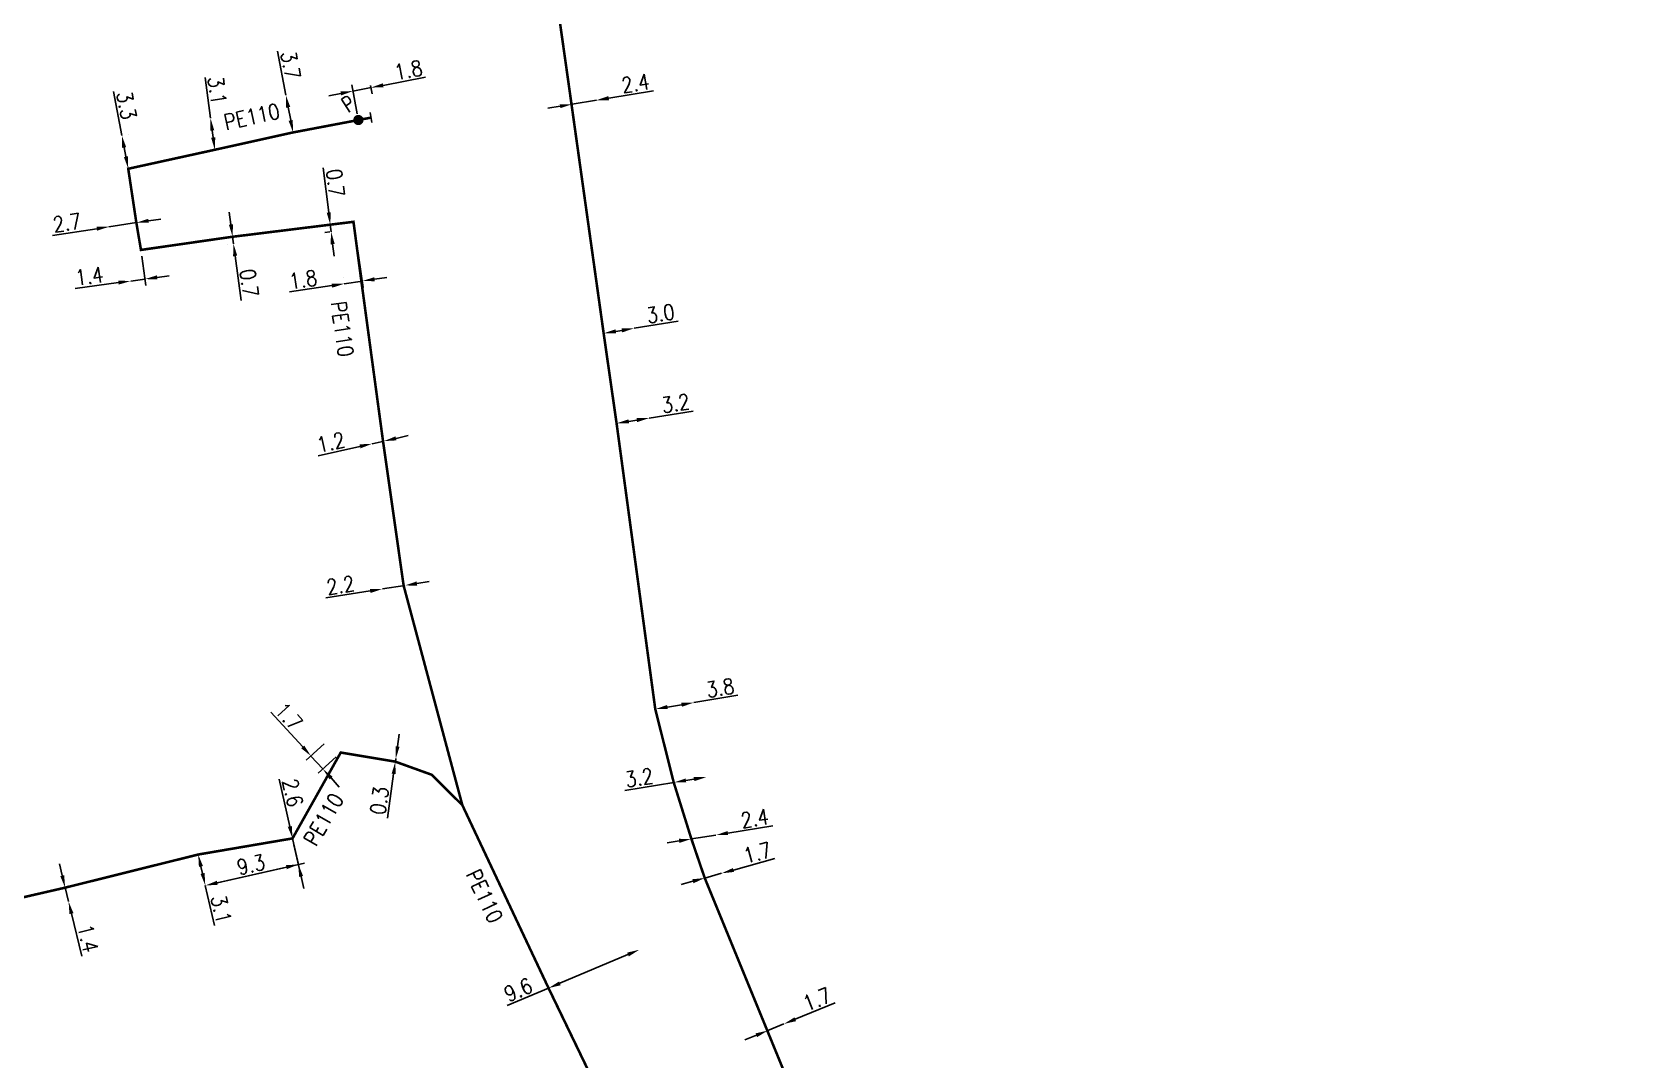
# Model space of a CAD drawing. Header units: millimetres. Extents: x 146997 to 147991, y 130998 to 131775.
# Drawn here: x 147182.1 to 147338.6, y 131333.9 to 131434 of the extents above; entities that cross this region are included whole.
import ezdxf
from ezdxf.enums import TextEntityAlignment as Align

# ---------------------------------------------------------------- set-up
doc = ezdxf.new("R2010")
doc.units = ezdxf.units.MM
doc.header["$PDMODE"] = 34
doc.linetypes.add('L_100_PE', pattern=[14, 10, -1.5, 1, -1.5])
doc.layers.get('0').update_dxf_attribs({"linetype": 'CONTINUOUS'})
doc.layers.get('Defpoints').update_dxf_attribs({"linetype": 'CONTINUOUS'})
for name, color, linetype in [('L_140', 3, 'CONTINUOUS'), ('L_300', 7, 'CONTINUOUS'), ('L_340', 7, 'CONTINUOUS')]:
    doc.layers.add(name, color=color, linetype=linetype)
doc.styles.add('G_ROMANS', font='ROMANS.SHX', dxfattribs={"width": 0.75})
doc.styles.get("Standard").update_dxf_attribs({"font": 'romans.shx', "width": 0.85})
doc.dimstyles.get("Standard").update_dxf_attribs({"dimtxt": 1.5, "dimasz": 1.2, "dimexe": 0.625, "dimexo": 0.625, "dimgap": 0.25, "dimtad": 1, "dimdec": 1, "dimzin": 0, "dimdsep": 46, "dimtxsty": 'Standard', "dimcen": -0.5, "dimadec": 0, "dimazin": 0, "dimtfac": 1, "dimtdec": 1, "dimtmove": 0, "dimatfit": 3, "dimfxl": 0, "dimtolj": 1, "dimtzin": 0, "dimarcsym": 0})

# ---------------------------------------------------------------- blocks, each defined once
blk = doc.blocks.new('L_340_07')
at = {"color": 0, "linetype": 'Continuous', "const_width": 0.25, "flags": 128}
blk.add_lwpolyline([(0, 0), (1.25, 0)], dxfattribs=at)
at = {"color": 0, "linetype": 'Continuous', "flags": 128}
blk.add_lwpolyline([(1.25, -0.5), (1.25, 0.5)], dxfattribs=at)
at = {"color": 0, "linetype": 'Continuous', "width": 0.75, "flags": 3}
for tag, p in [('DEF_LEG', (0.72, -3.47)), ('DEF_COUP', (0.72, -5.97)), ('DEF_TYPE', (0.72, -8.47))]:
    blk.add_attdef(tag, text='', height=1.2, dxfattribs=at).set_placement(p, align=Align.MIDDLE)
blk = doc.blocks.new('L_300_12')
at = {"color": 0, "linetype": 'Continuous', "const_width": 0.497, "flags": 128}
blk.add_lwpolyline([(-0.25, 0, 1), (0.25, 0, 1)], format="xyb", close=True, dxfattribs=at)
at = {"color": 0, "linetype": 'Continuous', "style": 'G_ROMANS', "width": 0.75}
blk.add_text('P', height=1.5, dxfattribs=at).set_placement((0, 1.85), align=Align.MIDDLE)
at = {"color": 0, "linetype": 'Continuous', "width": 0.75, "flags": 3}
for tag, p in [('DEF_LEG', (0, -5)), ('DEF_COUP', (0, -7.5)), ('DEF_TYPE', (0, -10))]:
    blk.add_attdef(tag, text='', height=1.2, dxfattribs=at).set_placement(p, align=Align.MIDDLE)
blk = doc.blocks.new('*D239')
at = {"layer": 'Defpoints', "color": 0, "linetype": 'Continuous', "transparency": 16777216}
for p in [(147234.69, 131427.01), (147237.05, 131427.4), (147237.05, 131427.4)]:
    blk.add_point(p, dxfattribs=at)
at = {"layer": 'L_140', "color": 0, "linetype": 'Continuous', "lineweight": -2, "transparency": 16777216}
for p, q in [((147238.24, 131427.6), (147242.61, 131428.32)), ((147233.5, 131426.82), (147232.32, 131426.62)), ((147234.69, 131427.01), (147237.05, 131427.4))]:
    blk.add_line(p, q, dxfattribs=at)
at = {"layer": 'L_140', "color": 0, "linetype": 'Continuous', "transparency": 16777216}
for points in [[(147233.47, 131427.01), (147233.53, 131426.62), (147234.69, 131427.01)], [(147238.2, 131427.8), (147238.27, 131427.4), (147237.05, 131427.4)]]:
    blk.add_solid(points, dxfattribs=at)
at = {"layer": 'L_140', "color": 0, "linetype": 'Continuous', "transparency": 16777216, "insert": (147240.85, 131429.04), "char_height": 1.5, "attachment_point": 5, "rotation": 9.3661}
blk.add_mtext('\\A1;2.4', dxfattribs=at)
blk = doc.blocks.new('*D240')
at = {"layer": 'Defpoints', "color": 0, "linetype": 'Continuous', "transparency": 16777216}
for p in [(147240.71, 131405.17), (147240.71, 131405.17), (147237.75, 131404.68)]:
    blk.add_point(p, dxfattribs=at)
at = {"layer": 'L_140', "color": 0, "linetype": 'Continuous', "lineweight": -2, "transparency": 16777216}
for p, q in [((147238.93, 131404.87), (147239.52, 131404.97)), ((147240.71, 131405.17), (147245.02, 131405.88))]:
    blk.add_line(p, q, dxfattribs=at)
at = {"layer": 'L_140', "color": 0, "linetype": 'Continuous', "transparency": 16777216}
for points in [[(147238.9, 131405.07), (147238.96, 131404.68), (147237.75, 131404.68)], [(147239.49, 131405.17), (147239.56, 131404.77), (147240.71, 131405.17)]]:
    blk.add_solid(points, dxfattribs=at)
at = {"layer": 'L_140', "color": 0, "linetype": 'Continuous', "transparency": 16777216, "insert": (147243.29, 131406.61), "char_height": 1.5, "attachment_point": 5, "rotation": 9.3649}
blk.add_mtext('\\A1;3.0', dxfattribs=at)
blk = doc.blocks.new('*D241')
at = {"layer": 'Defpoints', "color": 0, "linetype": 'Continuous', "transparency": 16777216}
for p in [(147239.01, 131395.91), (147242.17, 131396.42), (147242.17, 131396.42)]:
    blk.add_point(p, dxfattribs=at)
at = {"layer": 'L_140', "color": 0, "linetype": 'Continuous', "lineweight": -2, "transparency": 16777216}
for p, q in [((147242.17, 131396.42), (147246.48, 131397.11)), ((147240.19, 131396.1), (147240.98, 131396.23))]:
    blk.add_line(p, q, dxfattribs=at)
at = {"layer": 'L_140', "color": 0, "linetype": 'Continuous', "transparency": 16777216}
for points in [[(147240.16, 131396.3), (147240.23, 131395.9), (147239.01, 131395.91)], [(147240.95, 131396.43), (147241.02, 131396.03), (147242.17, 131396.42)]]:
    blk.add_solid(points, dxfattribs=at)
at = {"layer": 'L_140', "color": 0, "linetype": 'Continuous', "transparency": 16777216, "insert": (147244.76, 131397.85), "char_height": 1.5, "attachment_point": 5, "rotation": 9.1313}
blk.add_mtext('\\A1;3.2', dxfattribs=at)
blk = doc.blocks.new('*D242')
at = {"layer": 'Defpoints', "color": 0, "linetype": 'Continuous', "transparency": 16777216}
for p in [(147242.78, 131368.06), (147246.53, 131368.69), (147246.53, 131368.69)]:
    blk.add_point(p, dxfattribs=at)
at = {"layer": 'L_140', "color": 0, "linetype": 'Continuous', "lineweight": -2, "transparency": 16777216}
for p, q in [((147246.53, 131368.69), (147250.84, 131369.41)), ((147243.96, 131368.26), (147245.34, 131368.49))]:
    blk.add_line(p, q, dxfattribs=at)
at = {"layer": 'L_140', "color": 0, "linetype": 'Continuous', "transparency": 16777216}
for points in [[(147243.93, 131368.46), (147244, 131368.06), (147242.78, 131368.06)], [(147245.31, 131368.69), (147245.38, 131368.29), (147246.53, 131368.69)]]:
    blk.add_solid(points, dxfattribs=at)
at = {"layer": 'L_140', "color": 0, "linetype": 'Continuous', "transparency": 16777216, "insert": (147249.11, 131370.13), "char_height": 1.5, "attachment_point": 5, "rotation": 9.4719}
blk.add_mtext('\\A1;3.8', dxfattribs=at)
blk = doc.blocks.new('*D243')
at = {"layer": 'Defpoints', "color": 0, "linetype": 'Continuous', "transparency": 16777216}
for p in [(147247.74, 131361.43), (147247.74, 131361.43), (147244.58, 131360.91)]:
    blk.add_point(p, dxfattribs=at)
at = {"layer": 'L_140', "color": 0, "linetype": 'Continuous', "lineweight": -2, "transparency": 16777216}
for p, q in [((147246.55, 131361.23), (147245.77, 131361.1)), ((147244.58, 131360.91), (147239.81, 131360.12))]:
    blk.add_line(p, q, dxfattribs=at)
at = {"layer": 'L_140', "color": 0, "linetype": 'Continuous', "transparency": 16777216}
for points in [[(147245.73, 131361.3), (147245.8, 131360.91), (147244.58, 131360.91)], [(147246.52, 131361.43), (147246.59, 131361.04), (147247.74, 131361.43)]]:
    blk.add_solid(points, dxfattribs=at)
at = {"layer": 'L_140', "color": 0, "linetype": 'Continuous', "transparency": 16777216, "insert": (147241.21, 131361.37), "char_height": 1.5, "attachment_point": 5, "rotation": 9.3451}
blk.add_mtext('\\A1;3.2', dxfattribs=at)
blk = doc.blocks.new('*D244')
at = {"layer": 'Defpoints', "color": 0, "linetype": 'Continuous', "transparency": 16777216}
for p in [(147246.3, 131355.41), (147248.67, 131355.78), (147248.67, 131355.78)]:
    blk.add_point(p, dxfattribs=at)
at = {"layer": 'L_140', "color": 0, "linetype": 'Continuous', "lineweight": -2, "transparency": 16777216}
for p, q in [((147249.85, 131355.97), (147254.23, 131356.67)), ((147245.11, 131355.22), (147243.93, 131355.03)), ((147246.3, 131355.41), (147248.67, 131355.78))]:
    blk.add_line(p, q, dxfattribs=at)
at = {"layer": 'L_140', "color": 0, "linetype": 'Continuous', "transparency": 16777216}
for points in [[(147245.08, 131355.42), (147245.14, 131355.02), (147246.3, 131355.41)], [(147249.82, 131356.17), (147249.88, 131355.78), (147248.67, 131355.78)]]:
    blk.add_solid(points, dxfattribs=at)
at = {"layer": 'L_140', "color": 0, "linetype": 'Continuous', "transparency": 16777216, "insert": (147252.48, 131357.4), "char_height": 1.5, "attachment_point": 5, "rotation": 9.0496}
blk.add_mtext('\\A1;2.4', dxfattribs=at)
blk = doc.blocks.new('*D245')
at = {"layer": 'Defpoints', "color": 0, "linetype": 'Continuous', "transparency": 16777216}
for p in [(147247.6, 131351.6), (147249.24, 131352.06), (147249.24, 131352.06)]:
    blk.add_point(p, dxfattribs=at)
at = {"layer": 'L_140', "color": 0, "linetype": 'Continuous', "lineweight": -2, "transparency": 16777216}
for p, q in [((147250.4, 131352.38), (147254.43, 131353.5)), ((147247.6, 131351.6), (147249.24, 131352.06)), ((147246.45, 131351.28), (147245.29, 131350.96))]:
    blk.add_line(p, q, dxfattribs=at)
at = {"layer": 'L_140', "color": 0, "linetype": 'Continuous', "transparency": 16777216}
for points in [[(147246.39, 131351.48), (147246.5, 131351.09), (147247.6, 131351.6)], [(147250.34, 131352.57), (147250.45, 131352.19), (147249.24, 131352.06)]]:
    blk.add_solid(points, dxfattribs=at)
at = {"layer": 'L_140', "color": 0, "linetype": 'Continuous', "transparency": 16777216, "insert": (147252.73, 131354.06), "char_height": 1.5, "attachment_point": 5, "rotation": 15.5166}
blk.add_mtext('\\A1;1.7', dxfattribs=at)
blk = doc.blocks.new('*D247')
at = {"layer": 'Defpoints', "color": 0, "linetype": 'Continuous', "transparency": 16777216}
for p in [(147253.74, 131336.73), (147255.31, 131337.38), (147255.31, 131337.38)]:
    blk.add_point(p, dxfattribs=at)
at = {"layer": 'L_140', "color": 0, "linetype": 'Continuous', "lineweight": -2, "transparency": 16777216}
for p, q in [((147256.42, 131337.83), (147260.3, 131339.42)), ((147252.63, 131336.28), (147251.52, 131335.82)), ((147253.74, 131336.73), (147255.31, 131337.38))]:
    blk.add_line(p, q, dxfattribs=at)
at = {"layer": 'L_140', "color": 0, "linetype": 'Continuous', "transparency": 16777216}
for points in [[(147256.35, 131338.02), (147256.5, 131337.65), (147255.31, 131337.38)], [(147252.55, 131336.46), (147252.7, 131336.09), (147253.74, 131336.73)]]:
    blk.add_solid(points, dxfattribs=at)
at = {"layer": 'L_140', "color": 0, "linetype": 'Continuous', "transparency": 16777216, "insert": (147258.54, 131339.78), "char_height": 1.5, "attachment_point": 5, "rotation": 22.2755}
blk.add_mtext('\\A1;1.7', dxfattribs=at)
blk = doc.blocks.new('*D115')
at = {"layer": 'Defpoints', "color": 0, "linetype": 'Continuous', "transparency": 16777216}
for p in [(147211.19, 131414.58), (147211.67, 131414.64), (147213.37, 131415.55)]:
    blk.add_point(p, dxfattribs=at)
at = {"layer": 'L_140', "color": 0, "linetype": 'Continuous', "lineweight": -2, "transparency": 16777216}
for p, q in [((147210.96, 131416.46), (147210.43, 131420.8)), ((147212.75, 131415.47), (147210.49, 131415.2)), ((147211.05, 131414.56), (147210.57, 131414.5)), ((147211.19, 131414.58), (147211.11, 131415.27)), ((147211.34, 131413.39), (147211.48, 131412.19))]:
    blk.add_line(p, q, dxfattribs=at)
at = {"layer": 'L_140', "color": 0, "linetype": 'Continuous', "transparency": 16777216}
for points in [[(147211.16, 131416.49), (147210.76, 131416.44), (147211.11, 131415.27)], [(147211.54, 131413.41), (147211.14, 131413.36), (147211.19, 131414.58)]]:
    blk.add_solid(points, dxfattribs=at)
at = {"layer": 'L_140', "color": 0, "linetype": 'Continuous', "transparency": 16777216, "insert": (147211.61, 131419.35), "char_height": 1.5, "attachment_point": 5, "rotation": 277.0059}
blk.add_mtext('\\A1;0.7', dxfattribs=at)
blk = doc.blocks.new('*D116')
at = {"layer": 'Defpoints', "color": 0, "linetype": 'Continuous', "transparency": 16777216}
for p in [(147201.59, 131414.1), (147201.68, 131413.41), (147201.68, 131413.41)]:
    blk.add_point(p, dxfattribs=at)
at = {"layer": 'L_140', "color": 0, "linetype": 'Continuous', "lineweight": -2, "transparency": 16777216}
for p, q in [((147201.43, 131415.29), (147201.27, 131416.48)), ((147201.06, 131413.33), (147201.06, 131413.33)), ((147201.59, 131414.1), (147201.68, 131413.41)), ((147201.84, 131412.22), (147202.42, 131407.89))]:
    blk.add_line(p, q, dxfattribs=at)
at = {"layer": 'L_140', "color": 0, "linetype": 'Continuous', "transparency": 16777216}
for points in [[(147201.63, 131415.32), (147201.23, 131415.26), (147201.59, 131414.1)], [(147202.04, 131412.25), (147201.64, 131412.19), (147201.68, 131413.41)]]:
    blk.add_solid(points, dxfattribs=at)
at = {"layer": 'L_140', "color": 0, "linetype": 'Continuous', "transparency": 16777216, "insert": (147203.2, 131409.59), "char_height": 1.5, "attachment_point": 5, "rotation": 277.6164}
blk.add_mtext('\\A1;0.7', dxfattribs=at)
blk = doc.blocks.new('*D117')
at = {"layer": 'Defpoints', "color": 0, "linetype": 'Continuous', "transparency": 16777216}
for p in [(147192.66, 131412.81), (147191.66, 131409.78), (147191.66, 131409.78)]:
    blk.add_point(p, dxfattribs=at)
at = {"layer": 'L_140', "color": 0, "linetype": 'Continuous', "lineweight": -2, "transparency": 16777216}
for p, q in [((147192.75, 131412.19), (147193.13, 131409.35)), ((147190.47, 131409.63), (147186.25, 131409.06)), ((147193.04, 131409.97), (147191.66, 131409.78)), ((147194.23, 131410.13), (147195.42, 131410.29))]:
    blk.add_line(p, q, dxfattribs=at)
at = {"layer": 'L_140', "color": 0, "linetype": 'Continuous', "transparency": 16777216}
for points in [[(147190.44, 131409.82), (147190.49, 131409.43), (147191.66, 131409.78)], [(147194.21, 131410.33), (147194.26, 131409.93), (147193.04, 131409.97)]]:
    blk.add_solid(points, dxfattribs=at)
at = {"layer": 'L_140', "color": 0, "linetype": 'Continuous', "transparency": 16777216, "insert": (147187.63, 131410.26), "char_height": 1.5, "attachment_point": 5, "rotation": 7.6158}
blk.add_mtext('\\A1;1.4', dxfattribs=at)
blk = doc.blocks.new('*D118')
at = {"layer": 'Defpoints', "color": 0, "linetype": 'Continuous', "transparency": 16777216}
for p in [(147189.54, 131415.06), (147189.54, 131415.06), (147192.21, 131415.47)]:
    blk.add_point(p, dxfattribs=at)
at = {"layer": 'L_140', "color": 0, "linetype": 'Continuous', "lineweight": -2, "transparency": 16777216}
for p, q in [((147193.4, 131415.64), (147194.59, 131415.82)), ((147188.36, 131414.88), (147184.03, 131414.23)), ((147192.21, 131415.47), (147189.54, 131415.06))]:
    blk.add_line(p, q, dxfattribs=at)
at = {"layer": 'L_140', "color": 0, "linetype": 'Continuous', "transparency": 16777216}
for points in [[(147193.37, 131415.84), (147193.43, 131415.45), (147192.21, 131415.47)], [(147188.33, 131415.08), (147188.39, 131414.69), (147189.54, 131415.06)]]:
    blk.add_solid(points, dxfattribs=at)
at = {"layer": 'L_140', "color": 0, "linetype": 'Continuous', "transparency": 16777216, "insert": (147185.45, 131415.46), "char_height": 1.5, "attachment_point": 5, "rotation": 8.5611}
blk.add_mtext('\\A1;2.7', dxfattribs=at)
blk = doc.blocks.new('*D119')
at = {"layer": 'Defpoints', "color": 0, "linetype": 'Continuous', "transparency": 16777216}
for p in [(147214.92, 131429.46), (147215.08, 131428.63), (147213.85, 131425.47)]:
    blk.add_point(p, dxfattribs=at)
at = {"layer": 'L_300', "color": 0, "linetype": 'Continuous', "lineweight": -2, "transparency": 16777216}
for p, q in [((147213.73, 131426.08), (147213.2, 131428.9)), ((147213.31, 131428.29), (147215.08, 131428.63)), ((147215.04, 131428.84), (147215.2, 131428.01)), ((147216.26, 131428.85), (147220.38, 131429.63)), ((147212.13, 131428.07), (147210.96, 131427.84))]:
    blk.add_line(p, q, dxfattribs=at)
at = {"layer": 'L_300', "color": 0, "linetype": 'Continuous', "transparency": 16777216}
for points in [[(147212.1, 131428.26), (147212.17, 131427.87), (147213.31, 131428.29)], [(147216.22, 131429.05), (147216.3, 131428.66), (147215.08, 131428.63)]]:
    blk.add_solid(points, dxfattribs=at)
at = {"layer": 'L_300', "color": 0, "linetype": 'Continuous', "transparency": 16777216, "insert": (147218.72, 131430.34), "char_height": 1.5, "attachment_point": 5, "rotation": 10.7755}
blk.add_mtext('\\A1;1.8', dxfattribs=at)
blk = doc.blocks.new('*D120')
at = {"layer": 'Defpoints', "color": 0, "linetype": 'Continuous', "transparency": 16777216}
for p in [(147206.78, 131427.89), (147206.78, 131427.89), (147213.85, 131425.47)]:
    blk.add_point(p, dxfattribs=at)
at = {"layer": 'L_140', "color": 0, "linetype": 'Continuous', "lineweight": -2, "transparency": 16777216}
for p, q in [((147206.78, 131427.89), (147205.97, 131432.18)), ((147207.25, 131425.44), (147207.01, 131426.71)), ((147213.24, 131425.35), (147206.86, 131424.14))]:
    blk.add_line(p, q, dxfattribs=at)
at = {"layer": 'L_140', "color": 0, "linetype": 'Continuous', "transparency": 16777216}
for points in [[(147207.21, 131426.75), (147206.81, 131426.67), (147206.78, 131427.89)], [(147207.45, 131425.47), (147207.05, 131425.4), (147207.48, 131424.26)]]:
    blk.add_solid(points, dxfattribs=at)
at = {"layer": 'L_140', "color": 0, "linetype": 'Continuous', "transparency": 16777216, "insert": (147207.25, 131430.81), "char_height": 1.5, "attachment_point": 5, "rotation": 280.7754}
blk.add_mtext('\\A1;3.7', dxfattribs=at)
blk = doc.blocks.new('*D121')
at = {"layer": 'Defpoints', "color": 0, "linetype": 'Continuous', "transparency": 16777216}
for p in [(147199.44, 131425.64), (147199.44, 131425.64), (147199.86, 131422.57)]:
    blk.add_point(p, dxfattribs=at)
at = {"layer": 'L_140', "color": 0, "linetype": 'Continuous', "lineweight": -2, "transparency": 16777216}
for p, q in [((147199.44, 131425.64), (147198.91, 131429.61)), ((147199.7, 131423.76), (147199.6, 131424.45))]:
    blk.add_line(p, q, dxfattribs=at)
at = {"layer": 'L_140', "color": 0, "linetype": 'Continuous', "transparency": 16777216}
for points in [[(147199.8, 131424.48), (147199.41, 131424.42), (147199.44, 131425.64)], [(147199.9, 131423.78), (147199.5, 131423.73), (147199.86, 131422.57)]]:
    blk.add_solid(points, dxfattribs=at)
at = {"layer": 'L_140', "color": 0, "linetype": 'Continuous', "transparency": 16777216, "insert": (147200.09, 131428.35), "char_height": 1.5, "attachment_point": 5, "rotation": 277.6556}
blk.add_mtext('\\A1;3.1', dxfattribs=at)
blk = doc.blocks.new('*D122')
at = {"layer": 'Defpoints', "color": 0, "linetype": 'Continuous', "transparency": 16777216}
for p in [(147215.18, 131393.92), (147215.18, 131393.92), (147216.35, 131394.18)]:
    blk.add_point(p, dxfattribs=at)
at = {"layer": 'L_140', "color": 0, "linetype": 'Continuous', "lineweight": -2, "transparency": 16777216}
for p, q in [((147216.35, 131394.18), (147215.18, 131393.92)), ((147217.52, 131394.44), (147218.69, 131394.71)), ((147214, 131393.66), (147209.92, 131392.75))]:
    blk.add_line(p, q, dxfattribs=at)
at = {"layer": 'L_140', "color": 0, "linetype": 'Continuous', "transparency": 16777216}
for points in [[(147213.96, 131393.86), (147214.05, 131393.47), (147215.18, 131393.92)], [(147217.47, 131394.64), (147217.56, 131394.25), (147216.35, 131394.18)]]:
    blk.add_solid(points, dxfattribs=at)
at = {"layer": 'L_140', "color": 0, "linetype": 'Continuous', "transparency": 16777216, "insert": (147211.16, 131394.05), "char_height": 1.5, "attachment_point": 5, "rotation": 12.5783}
blk.add_mtext('\\A1;1.2', dxfattribs=at)
blk = doc.blocks.new('*D123')
at = {"layer": 'Defpoints', "color": 0, "linetype": 'Continuous', "transparency": 16777216}
for p in [(147216.19, 131379.77), (147216.19, 131379.77), (147218.36, 131380.11)]:
    blk.add_point(p, dxfattribs=at)
at = {"layer": 'L_140', "color": 0, "linetype": 'Continuous', "lineweight": -2, "transparency": 16777216}
for p, q in [((147218.36, 131380.11), (147216.19, 131379.77)), ((147219.55, 131380.3), (147220.73, 131380.49)), ((147215, 131379.58), (147210.69, 131378.9))]:
    blk.add_line(p, q, dxfattribs=at)
at = {"layer": 'L_140', "color": 0, "linetype": 'Continuous', "transparency": 16777216}
for points in [[(147214.97, 131379.78), (147215.04, 131379.38), (147216.19, 131379.77)], [(147219.52, 131380.5), (147219.58, 131380.1), (147218.36, 131380.11)]]:
    blk.add_solid(points, dxfattribs=at)
at = {"layer": 'L_140', "color": 0, "linetype": 'Continuous', "transparency": 16777216, "insert": (147212.1, 131380.13), "char_height": 1.5, "attachment_point": 5, "rotation": 8.9806}
blk.add_mtext('\\A1;2.2', dxfattribs=at)
blk = doc.blocks.new('*D124')
at = {"layer": 'Defpoints', "color": 0, "linetype": 'Continuous', "transparency": 16777216}
for p in [(147213.37, 131415.55), (147212.46, 131409.51), (147212.46, 131409.51)]:
    blk.add_point(p, dxfattribs=at)
at = {"layer": 'L_140', "color": 0, "linetype": 'Continuous', "lineweight": -2, "transparency": 16777216}
for p, q in [((147213.46, 131414.93), (147214.33, 131409.16)), ((147212.37, 131410.13), (147212.37, 131410.13)), ((147214.24, 131409.78), (147212.46, 131409.51)), ((147215.42, 131409.95), (147216.61, 131410.13)), ((147211.27, 131409.33), (147207.13, 131408.71))]:
    blk.add_line(p, q, dxfattribs=at)
at = {"layer": 'L_140', "color": 0, "linetype": 'Continuous', "transparency": 16777216}
for points in [[(147211.24, 131409.53), (147211.3, 131409.13), (147212.46, 131409.51)], [(147215.39, 131410.15), (147215.45, 131409.76), (147214.24, 131409.78)]]:
    blk.add_solid(points, dxfattribs=at)
at = {"layer": 'L_140', "color": 0, "linetype": 'Continuous', "transparency": 16777216, "insert": (147208.46, 131409.92), "char_height": 1.5, "attachment_point": 5, "rotation": 8.5631}
blk.add_mtext('\\A1;1.8', dxfattribs=at)
blk = doc.blocks.new('*D126')
at = {"layer": 'Defpoints', "color": 0, "linetype": 'Continuous', "transparency": 16777216}
for p in [(147190.8, 131423.96), (147190.8, 131423.96), (147191.42, 131420.72)]:
    blk.add_point(p, dxfattribs=at)
at = {"layer": 'L_140', "color": 0, "linetype": 'Continuous', "lineweight": -2, "transparency": 16777216}
for p, q in [((147190.8, 131423.96), (147189.98, 131428.26)), ((147191.42, 131424.08), (147191.42, 131424.08)), ((147191.2, 131421.9), (147191.03, 131422.78)), ((147192.03, 131420.84), (147192.03, 131420.84))]:
    blk.add_line(p, q, dxfattribs=at)
at = {"layer": 'L_140', "color": 0, "linetype": 'Continuous', "transparency": 16777216}
for points in [[(147191.22, 131422.82), (147190.83, 131422.75), (147190.8, 131423.96)], [(147191.39, 131421.94), (147191, 131421.86), (147191.42, 131420.72)]]:
    blk.add_solid(points, dxfattribs=at)
at = {"layer": 'L_140', "color": 0, "linetype": 'Continuous', "transparency": 16777216, "insert": (147191.26, 131426.89), "char_height": 1.5, "attachment_point": 5, "rotation": 280.8058}
blk.add_mtext('\\A1;3.3', dxfattribs=at)
blk = doc.blocks.new('*D179')
at = {"layer": 'Defpoints', "color": 0, "linetype": 'Continuous', "transparency": 16777216}
for p in [(147241.22, 131344.61), (147241.22, 131344.61), (147232.38, 131340.87)]:
    blk.add_point(p, dxfattribs=at)
at = {"layer": 'L_140', "color": 0, "linetype": 'Continuous', "lineweight": -2, "transparency": 16777216}
for p, q in [((147240.12, 131344.14), (147233.49, 131341.34)), ((147232.38, 131340.87), (147228.36, 131339.17))]:
    blk.add_line(p, q, dxfattribs=at)
at = {"layer": 'L_140', "color": 0, "linetype": 'Continuous', "transparency": 16777216}
for points in [[(147240.04, 131344.33), (147240.2, 131343.96), (147241.22, 131344.61)], [(147233.41, 131341.52), (147233.56, 131341.15), (147232.38, 131340.87)]]:
    blk.add_solid(points, dxfattribs=at)
at = {"layer": 'L_140', "color": 0, "linetype": 'Continuous', "transparency": 16777216, "insert": (147229.43, 131340.71), "char_height": 1.5, "attachment_point": 5, "rotation": 22.9221}
blk.add_mtext('\\A1;9.6', dxfattribs=at)
blk = doc.blocks.new('*D180')
at = {"layer": 'Defpoints', "color": 0, "linetype": 'Continuous', "transparency": 16777216}
for p in [(147210.99, 131365.09), (147209.23, 131363.49), (147212.13, 131363.83)]:
    blk.add_point(p, dxfattribs=at)
at = {"layer": 'L_140', "color": 0, "linetype": 'Continuous', "lineweight": -2, "transparency": 16777216}
for p, q in [((147208.42, 131364.38), (147205.33, 131367.77)), ((147210.52, 131364.67), (147208.77, 131363.07)), ((147210.38, 131362.23), (147209.23, 131363.49)), ((147211.67, 131363.41), (147209.92, 131361.81)), ((147211.19, 131361.35), (147211.99, 131360.46))]:
    blk.add_line(p, q, dxfattribs=at)
at = {"layer": 'L_140', "color": 0, "linetype": 'Continuous', "transparency": 16777216}
for points in [[(147208.57, 131364.51), (147208.28, 131364.24), (147209.23, 131363.49)], [(147211.33, 131361.48), (147211.04, 131361.21), (147210.38, 131362.23)]]:
    blk.add_solid(points, dxfattribs=at)
at = {"layer": 'L_140', "color": 0, "linetype": 'Continuous', "transparency": 16777216, "insert": (147207.08, 131367.34), "char_height": 1.5, "attachment_point": 5, "rotation": 312.3321}
blk.add_mtext('\\A1;1.7', dxfattribs=at)
blk = doc.blocks.new('*D181')
at = {"layer": 'Defpoints', "color": 0, "linetype": 'Continuous', "transparency": 16777216}
for p in [(147198.24, 131353.89), (147198.93, 131350.87), (147198.93, 131350.87)]:
    blk.add_point(p, dxfattribs=at)
at = {"layer": 'L_140', "color": 0, "linetype": 'Continuous', "lineweight": -2, "transparency": 16777216}
for p, q in [((147198.51, 131352.73), (147198.66, 131352.04)), ((147198.93, 131350.87), (147199.82, 131346.97))]:
    blk.add_line(p, q, dxfattribs=at)
at = {"layer": 'L_140', "color": 0, "linetype": 'Continuous', "transparency": 16777216}
for points in [[(147198.7, 131352.77), (147198.31, 131352.68), (147198.24, 131353.89)], [(147198.86, 131352.09), (147198.47, 131352), (147198.93, 131350.87)]]:
    blk.add_solid(points, dxfattribs=at)
at = {"layer": 'L_140', "color": 0, "linetype": 'Continuous', "transparency": 16777216, "insert": (147200.48, 131348.56), "char_height": 1.5, "attachment_point": 5, "rotation": 282.8741}
blk.add_mtext('\\A1;3.1', dxfattribs=at)
blk = doc.blocks.new('*D182')
at = {"layer": 'Defpoints', "color": 0, "linetype": 'Continuous', "transparency": 16777216}
for p in [(147207.43, 131355.46), (147198.93, 131350.87), (147198.93, 131350.87)]:
    blk.add_point(p, dxfattribs=at)
at = {"layer": 'L_140', "color": 0, "linetype": 'Continuous', "lineweight": -2, "transparency": 16777216}
for p, q in [((147207.56, 131354.85), (147208.14, 131352.31)), ((147206.83, 131352.66), (147200.1, 131351.14))]:
    blk.add_line(p, q, dxfattribs=at)
at = {"layer": 'L_140', "color": 0, "linetype": 'Continuous', "transparency": 16777216}
for points in [[(147206.79, 131352.85), (147206.87, 131352.46), (147208, 131352.92)], [(147200.06, 131351.33), (147200.14, 131350.94), (147198.93, 131350.87)]]:
    blk.add_solid(points, dxfattribs=at)
at = {"layer": 'L_140', "color": 0, "linetype": 'Continuous', "transparency": 16777216, "insert": (147203.38, 131352.9), "char_height": 1.5, "attachment_point": 5, "rotation": 12.7373}
blk.add_mtext('\\A1;9.3', dxfattribs=at)
blk = doc.blocks.new('*D183')
at = {"layer": 'Defpoints', "color": 0, "linetype": 'Continuous', "transparency": 16777216}
for p in [(147207.43, 131355.46), (147208, 131352.92), (147198.93, 131350.87)]:
    blk.add_point(p, dxfattribs=at)
at = {"layer": 'L_140', "color": 0, "linetype": 'Continuous', "lineweight": -2, "transparency": 16777216}
for p, q in [((147207.16, 131356.63), (147206.12, 131361.24)), ((147208, 131352.92), (147207.43, 131355.46)), ((147199.54, 131351.01), (147208.61, 131353.06)), ((147208.27, 131351.75), (147208.53, 131350.58))]:
    blk.add_line(p, q, dxfattribs=at)
at = {"layer": 'L_140', "color": 0, "linetype": 'Continuous', "transparency": 16777216}
for points in [[(147207.36, 131356.67), (147206.97, 131356.59), (147207.43, 131355.46)], [(147208.46, 131351.8), (147208.07, 131351.71), (147208, 131352.92)]]:
    blk.add_solid(points, dxfattribs=at)
at = {"layer": 'L_140', "color": 0, "linetype": 'Continuous', "transparency": 16777216, "insert": (147207.45, 131359.91), "char_height": 1.5, "attachment_point": 5, "rotation": 282.7373}
blk.add_mtext('\\A1;2.6', dxfattribs=at)
blk = doc.blocks.new('*D184')
at = {"layer": 'Defpoints', "color": 0, "linetype": 'Continuous', "transparency": 16777216}
for p in [(147185.27, 131350.66), (147185.61, 131349.3), (147185.61, 131349.3)]:
    blk.add_point(p, dxfattribs=at)
at = {"layer": 'L_140', "color": 0, "linetype": 'Continuous', "lineweight": -2, "transparency": 16777216}
for p, q in [((147184.99, 131351.83), (147184.71, 131352.99)), ((147185.27, 131350.66), (147185.61, 131349.3)), ((147185.89, 131348.13), (147186.89, 131344))]:
    blk.add_line(p, q, dxfattribs=at)
at = {"layer": 'L_140', "color": 0, "linetype": 'Continuous', "transparency": 16777216}
for points in [[(147185.18, 131351.87), (147184.8, 131351.78), (147185.27, 131350.66)], [(147186.08, 131348.18), (147185.69, 131348.09), (147185.61, 131349.3)]]:
    blk.add_solid(points, dxfattribs=at)
at = {"layer": 'L_140', "color": 0, "linetype": 'Continuous', "transparency": 16777216, "insert": (147187.5, 131345.72), "char_height": 1.5, "attachment_point": 5, "rotation": 283.6728}
blk.add_mtext('\\A1;1.4', dxfattribs=at)
blk = doc.blocks.new('*D185')
at = {"layer": 'Defpoints', "color": 0, "linetype": 'Continuous', "transparency": 16777216}
for p in [(147217.45, 131362.94), (147217.5, 131363.24), (147217.5, 131363.24)]:
    blk.add_point(p, dxfattribs=at)
at = {"layer": 'L_140', "color": 0, "linetype": 'Continuous', "lineweight": -2, "transparency": 16777216}
for p, q in [((147217.67, 131364.42), (147217.83, 131365.61)), ((147217.5, 131363.24), (147217.45, 131362.94)), ((147217.28, 131361.75), (147216.67, 131357.42))]:
    blk.add_line(p, q, dxfattribs=at)
at = {"layer": 'L_140', "color": 0, "linetype": 'Continuous', "transparency": 16777216}
for points in [[(147217.47, 131364.45), (147217.86, 131364.4), (147217.5, 131363.24)], [(147217.09, 131361.78), (147217.48, 131361.72), (147217.45, 131362.94)]]:
    blk.add_solid(points, dxfattribs=at)
at = {"layer": 'L_140', "color": 0, "linetype": 'Continuous', "transparency": 16777216, "insert": (147215.9, 131359.14), "char_height": 1.5, "attachment_point": 5, "rotation": 81.8796}
blk.add_mtext('\\A1;0.3', dxfattribs=at)

msp = doc.modelspace()

# ---------------------------------------------------------------- linework, layer by layer
at = {"layer": 'L_140', "linetype": 'L_100_PE', "const_width": 0.25, "flags": 128}
msp.add_lwpolyline([(147265.07, 131501.99), (147260.84, 131492.5), (147259.31, 131489.69), (147257.82, 131486.71), (147255.15, 131482.6), (147249.07, 131474.66), (147246.64, 131471.75), (147243.61, 131468.24), (147242.67, 131467.18), (147238.66, 131462.4), (147237.17, 131460.68), (147233.91, 131456.9, 0.051528), (147232.45, 131454.81, 0.14798), (147231.59, 131450.82, -0.004001), (147231.97, 131445.71), (147234.31, 131429.19), (147237.75, 131404.68), (147239.01, 131395.91), (147242.78, 131368.06), (147244.58, 131360.91), (147246.3, 131355.41), (147247.6, 131351.6), (147253.7, 131336.72), (147258.64, 131324.67), (147263.8, 131312.48), (147267.71, 131303.68), (147275.53, 131284.69), (147279.55, 131275.62), (147281.99, 131271.12), (147287.94, 131260.83), (147293.33, 131251.96), (147297.24, 131248.84), (147314.86, 131235.79), (147323.6, 131229.63), (147324.14, 131229.24), (147327.85, 131226.48), (147331.06, 131224.09), (147335.78, 131220.16), (147338.46, 131218.58), (147349.51, 131210.84), (147360.73, 131202.63), (147375.05, 131191.73), (147382.84, 131185.98), (147385.77, 131183.84), (147390.63, 131180.01), (147409.66, 131172.13), (147421.39, 131168.77), (147430.18, 131166.34), (147447.57, 131162.08), (147486.31, 131152.65), (147486.31, 131152.65), (147499.17, 131149.01), (147516.38, 131144), (147541.71, 131137.3), (147547.77, 131135.13), (147557.18, 131130.69), (147562.08, 131127.73), (147582.98, 131112.26), (147586.81, 131109.45), (147591.14, 131106.23), (147595.85, 131104.05), (147598.26, 131103.43), (147601.93, 131103.08), (147604.47, 131103.35), (147606.46, 131104.07), (147607.58, 131104.47), (147608.69, 131104.87), (147613.96, 131107.62), (147619.32, 131110.19), (147636.7, 131118.15), (147650.55, 131123.79), (147669.3, 131129.98), (147674.73, 131132.21), (147681.79, 131133.85), (147700.64, 131138.52), (147716.12, 131139.99), (147732.4, 131140.84), (147742.44, 131140.99), (147759.69, 131140.95), (147777.44, 131141.03), (147786.07, 131141.27), (147789.22, 131141.83), (147807.59, 131144.06), (147811.48, 131144.51), (147819.83, 131145.89), (147827.34, 131147.6), (147836.58, 131150.71), (147840.54, 131151.95), (147841.65, 131153.26), (147842.3, 131155.03), (147841.25, 131159.34), (147838.55, 131168.71), (147837.11, 131173.59), (147832.73, 131186.56), (147831.03, 131191.48), (147829.27, 131195.98), (147827.16, 131200.77), (147820.04, 131217.58), (147818.56, 131221.25)], format="xyb", dxfattribs=at)
msp.add_lwpolyline([(147283.73, 131223.65), (147283.48, 131231.96), (147283.48, 131231.96), (147282.65, 131237.97), (147281.86, 131243.65), (147280.79, 131248.86), (147277.65, 131260.34), (147275.65, 131265.45), (147272.68, 131271.25), (147270.34, 131274.38), (147264.59, 131281.65), (147263.82, 131282.73), (147259.83, 131288.59), (147256.19, 131291.88), (147254.74, 131294.53), (147254.74, 131294.53), (147232.38, 131340.87), (147223.98, 131358.7), (147218.26, 131380.09), (147216.25, 131394.17), (147214.14, 131409.76), (147213.37, 131415.55), (147213.37, 131415.55), (147201.49, 131414.08), (147192.66, 131412.81), (147192.21, 131415.47), (147191.42, 131420.72), (147191.42, 131420.72), (147199.86, 131422.57), (147207.38, 131424.24), (147213.75, 131425.45)], dxfattribs=at)
at = {"layer": 'L_140', "linetype": 'L_100_PE', "flags": 128}
msp.add_lwpolyline([(147223.98, 131358.7, 0.25, 0.25, 0), (147221, 131361.66, 0.25, 0.25, 0), (147217.45, 131362.94, 0.25, 0.25, 0), (147212.13, 131363.83, 0.25, 0.25, 0), (147207.43, 131355.46, 0.25, 0.25, 0), (147198.24, 131353.89, 0.25, 0.25, 0), (147185.27, 131350.66, 0.25, 0.25, 0), (147168.07, 131346.7, 0.25, 0.25, 0), (147164.19, 131345.71, 0, 0, 0)], format="xyseb", dxfattribs=at)

# ---------------------------------------------------------------- block references
at = {"layer": 'L_300', "rotation": 32.01247261852861}
msp.add_blockref('L_300_12', (147213.85, 131425.47), dxfattribs=at)
at = {"layer": 'L_340', "rotation": 10.77539968204656}
msp.add_blockref('L_340_07', (147213.85, 131425.47), dxfattribs=at)

# ---------------------------------------------------------------- texts
at = {"layer": 'L_140', "linetype": 'Continuous', "width": 0.85}
for rotation, p in [(12.4705, (147200.96, 131424.48)), (278.0855, (147211.15, 131407.7)), (59.5261, (147209.72, 131354.57)), (295.4073, (147224.29, 131351.98))]:
    msp.add_text('PE110', height=1.5, rotation=rotation, dxfattribs=at).set_placement(p)

# ---------------------------------------------------------------- dimensions: what is measured, and where the dimension line sits
at = {"layer": 'L_140', "linetype": 'Continuous'}
for base, p1, p2, angle, picture, middle in [((147206.78, 131427.89), (147213.85, 131425.47), (147206.78, 131427.89), 280.7754, '*D120', (147206.26, 131430.62)), ((147199.44, 131425.64), (147199.86, 131422.57), (147199.44, 131425.64), 277.6556, '*D121', (147199.1, 131428.22)), ((147237.05, 131427.4), (147234.69, 131427.01), (147237.05, 131427.4), 189.3661, '*D239', (147241.02, 131428.06)), ((147190.8, 131423.96), (147191.42, 131420.72), (147190.8, 131423.96), 280.8058, '*D126', (147190.28, 131426.7)), ((147211.19, 131414.58), (147213.37, 131415.55), (147211.67, 131414.64), 97.0059, '*D115', (147210.62, 131419.23)), ((147189.54, 131415.06), (147192.21, 131415.47), (147189.54, 131415.06), 8.5611, '*D118', (147185.6, 131414.47)), ((147201.68, 131413.41), (147201.59, 131414.1), (147201.68, 131413.41), 97.6164, '*D116', (147202.21, 131409.46)), ((147212.46, 131409.51), (147213.37, 131415.55), (147212.46, 131409.51), 8.5631, '*D124', (147208.61, 131408.93)), ((147191.66, 131409.78), (147192.66, 131412.81), (147191.66, 131409.78), 7.6158, '*D117', (147187.77, 131409.26)), ((147240.71, 131405.17), (147237.75, 131404.68), (147240.71, 131405.17), 189.3649, '*D240', (147243.46, 131405.62)), ((147242.17, 131396.42), (147239.01, 131395.91), (147242.17, 131396.42), 189.1313, '*D241', (147244.92, 131396.86)), ((147215.18, 131393.92), (147216.35, 131394.18), (147215.18, 131393.92), 12.5783, '*D122', (147211.37, 131393.07)), ((147216.19, 131379.77), (147218.36, 131380.11), (147216.19, 131379.77), 8.9806, '*D123', (147212.25, 131379.15)), ((147246.53, 131368.69), (147242.78, 131368.06), (147246.53, 131368.69), 189.4719, '*D242', (147249.28, 131369.15)), ((147209.23, 131363.49), (147212.13, 131363.83), (147210.99, 131365.09), 312.3321, '*D180', (147206.34, 131366.67)), ((147217.5, 131363.24), (147217.45, 131362.94), (147217.5, 131363.24), 261.8796, '*D185', (147216.89, 131358.99)), ((147247.74, 131361.43), (147244.58, 131360.91), (147247.74, 131361.43), 189.3451, '*D243', (147241.37, 131360.38)), ((147208, 131352.92), (147207.43, 131355.46), (147198.93, 131350.87), 102.7373, '*D183', (147206.47, 131359.69)), ((147248.67, 131355.78), (147246.3, 131355.41), (147248.67, 131355.78), 189.0496, '*D244', (147252.63, 131356.42)), ((147198.93, 131350.87), (147207.43, 131355.46), (147198.93, 131350.87), 12.7373, '*D182', (147203.6, 131351.93)), ((147249.24, 131352.06), (147247.6, 131351.6), (147249.24, 131352.06), 195.5166, '*D245', (147252.99, 131353.1)), ((147198.93, 131350.87), (147198.24, 131353.89), (147198.93, 131350.87), 102.8741, '*D181', (147199.51, 131348.33)), ((147185.61, 131349.3), (147185.27, 131350.66), (147185.61, 131349.3), 103.6728, '*D184', (147186.53, 131345.49)), ((147241.22, 131344.61), (147232.38, 131340.87), (147241.22, 131344.61), 202.9221, '*D179', (147229.82, 131339.79)), ((147255.31, 131337.38), (147253.74, 131336.73), (147255.31, 131337.38), 202.2755, '*D247', (147258.92, 131338.85))]:
    dim = msp.add_linear_dim(base=base, p1=p1, p2=p2, angle=angle, dimstyle='Standard', dxfattribs=at)
    dim.commit()
    dim.dimension.update_dxf_attribs({"geometry": picture, "text_midpoint": middle, "dimtype": 160})
at = {"layer": 'L_300', "linetype": 'Continuous'}
dim = msp.add_linear_dim(base=(147215.08, 131428.63), p1=(147213.85, 131425.47), p2=(147214.92, 131429.46), angle=190.7755, dimstyle='Standard', dxfattribs=at)
dim.commit()
dim.dimension.update_dxf_attribs({"geometry": '*D119', "text_midpoint": (147218.91, 131429.36), "dimtype": 160})

doc.saveas('drawing.dxf')
